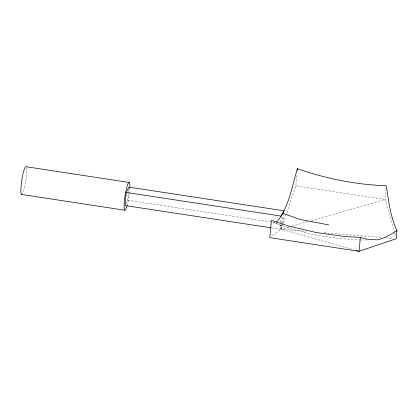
<?xml version="1.0" encoding="UTF-8"?>
<svg xmlns="http://www.w3.org/2000/svg" width="418" height="418" viewBox="0 0 418 418"><rect width="100%" height="100%" fill="white"/><g stroke="black" fill="none" stroke-linecap="round" stroke-linejoin="round"><path stroke-width="0.31" stroke-dasharray="2.09 1.57" d="M125.849 203.937L127.725 200.212L128.462 192.113M128.519 191.491L128.859 187.755M271.763 227.914L280.128 229.195L280.697 222.961M280.755 222.339L281.319 216.111M281.753 223.421L281.22 229.242L271.371 236.525M281.81 222.799L282.375 216.566M282.866 223.254L283.655 214.533M283.279 223.128L295.813 185.827L296.911 173.752M386.107 188.246L385.088 199.449L394.508 232.471M283.07 223.74L281.22 229.242L351.554 249.165M280.128 229.195L282.27 224.941M360.462 239.979C331.03 238.741 301.341 233.74 273.952 222.627L275.525 223.275L276.303 222.48M289.355 226.911L281.22 229.242L306.572 231.326M291.858 226.19L308.129 221.524M311.253 220.631L385.088 199.449L295.813 185.827M361.105 239.979L368.148 239.979M324.128 232.774L381.984 237.529M385.882 237.847L393.683 238.49M127.725 200.212L271.867 222.209M272.51 222.308L276.371 222.893M275.525 223.275L281.063 225.589M394.686 233.098L395.574 236.212M26.496 167.696A14.149 1.991 -81.3 0 1 25.785 180.68A14.149 1.991 -81.3 0 1 22.609 193.544M129.852 187.886A14.149 1.991 -81.3 0 1 129.523 192.212M129.46 192.802A14.149 1.991 -81.3 0 1 127.286 204.919"/><path stroke-width="0.63" d="M282.829 213.112L284 210.792L128.916 187.133L126.236 192.447L125.05 205.531L271.12 227.82M297.203 170.575L297.376 168.668C325.935 178.773 356.047 184.651 386.331 185.759C388.641 200.922 390.355 216.487 396.922 230.548L396.285 238.704L359.088 251.296L269.814 237.675L271.392 220.323L288.472 225.966L316.243 232.523L344.505 236.546L360.353 237.408L367.088 239.195L376.801 239.854L379.596 239.399L384.163 237.69L390.595 234.566L397.1 230.553M360.353 237.408L359.088 251.296L356.575 250.586M297.376 168.668C291.91 186.715 288.99 207.077 276.69 222.083M282.657 213.452L281.319 216.111L126.236 192.447M129.329 182.473L26.135 166.725A14.149 1.991 -81.3 0 0 21.788 180.492A14.149 1.991 -81.3 0 0 21.961 194.469M21.438 194.443L124.632 210.186M328.83 224.894L299.826 219.419L282.751 213.279M127.135 205.484A14.149 1.991 -81.3 0 1 124.078 206.455A14.149 1.991 -81.3 0 1 127.109 186.198A14.149 1.991 -81.3 0 1 129.873 187.18"/></g></svg>
